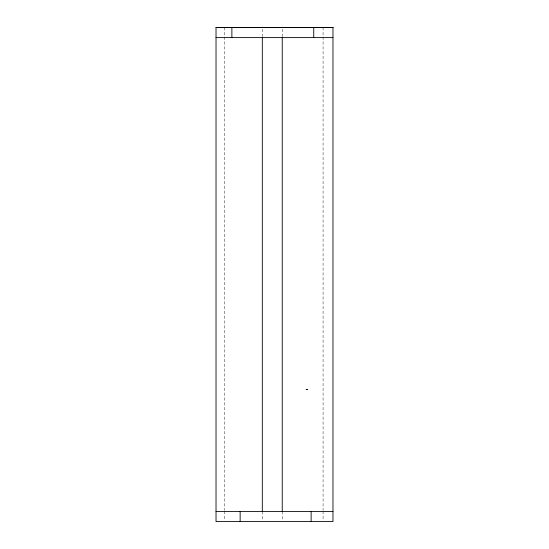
<?xml version="1.0" encoding="UTF-8"?>
<svg xmlns="http://www.w3.org/2000/svg" width="549" height="549" viewBox="0 0 549 549"><rect width="100%" height="100%" fill="white"/><g stroke="black" fill="none" stroke-linecap="round" stroke-linejoin="round"><path stroke-width="0.41" stroke-dasharray="2.75 2.06" d="M306.918 389.268L307.351 389.268M307.351 389.358L305.896 389.255L308.538 389.31L306.52 389.268L307.831 389.303M323.073 27.45L323.073 36.028M323.073 36.886L323.073 510.398M323.073 511.256L323.073 520.692M282.241 29.145L282.241 36.769M282.241 511.503L282.241 520.713M262.312 29.145L262.312 36.769M262.312 511.503L262.312 520.713M224.788 27.45L224.788 36.028M224.788 36.886L224.788 510.398M224.788 511.256L224.788 520.692"/><path stroke-width="0.82" d="M216.025 27.56L332.975 27.56M216.025 37.606L332.975 37.606M216.025 511.503L332.975 511.503M313.74 27.56L313.74 37.606M311.125 511.503L311.125 521.55M282.241 37.606L282.241 511.503M262.312 37.606L262.312 511.503M240.139 511.503L240.139 521.55M231.884 27.56L231.884 37.606M332.975 27.45L216.025 27.45L216.025 521.55L332.975 521.55L332.975 27.45"/></g></svg>
